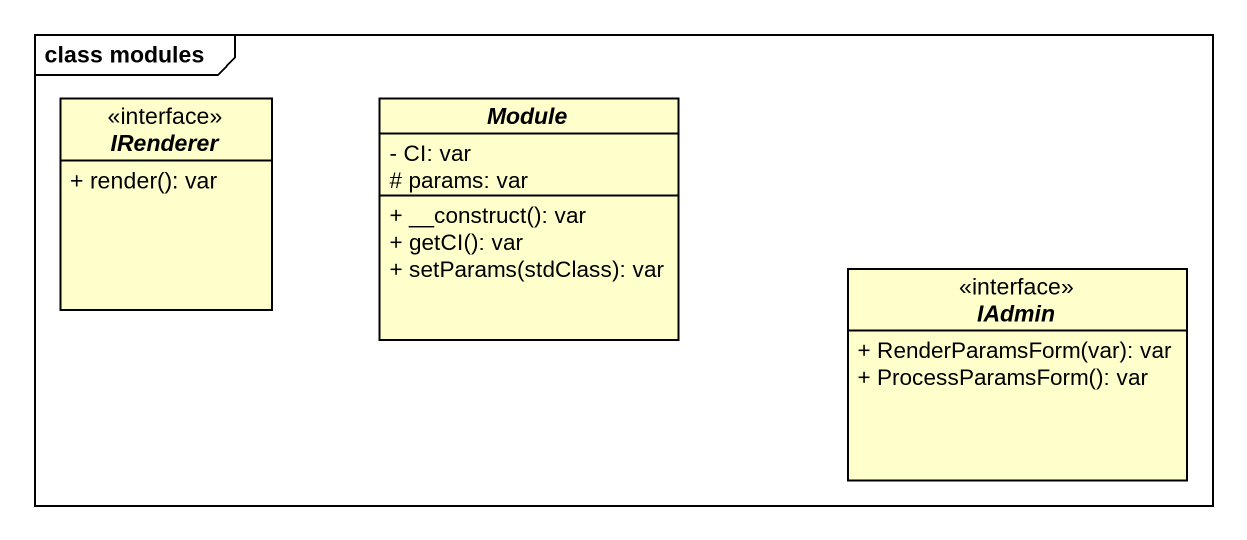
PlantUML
@startuml
mainframe class modules
hide circle
hide empty members
skinparam classAttributeIconSize 0
interface IRenderer <<interface>> {
  + render(): var
}
abstract class Module {
  - CI: var
  # params: var
  + __construct(): var
  + getCI(): var
  + setParams(stdClass): var
}
interface IAdmin <<interface>> {
  + RenderParamsForm(var): var
  + ProcessParamsForm(): var
}
@enduml
